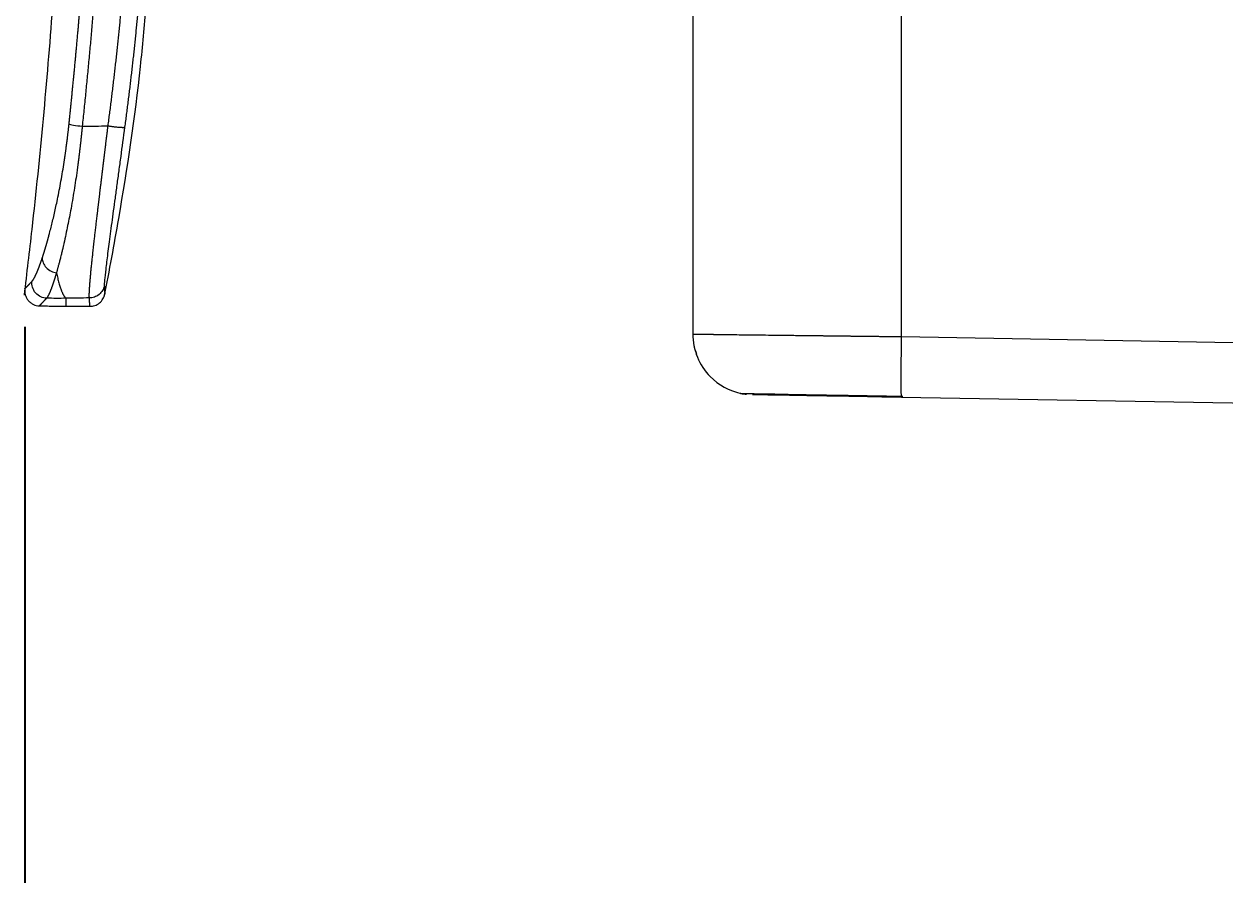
# Model space of a CAD drawing. Header units: millimetres. Extents: x 14183 to 14777, y -4239 to -3399.
# Drawn here: x 14635.08 to 14654.86, y -3946.28 to -3932.26 of the extents above; entities that cross this region are included whole.
import ezdxf

# ---------------------------------------------------------------- set-up
doc = ezdxf.new("R2010")
doc.units = ezdxf.units.MM
doc.header["$LTSCALE"] = 0.1
doc.layers.get('0').update_dxf_attribs({"lineweight": 15})
doc.layers.add('DIM', color=3, linetype='Continuous', lineweight=9)
doc.styles.add('ARIAL', font='arial.ttf')
doc.dimstyles.new('사본 ISO-25', dxfattribs={"dimtxt": 4, "dimasz": 3.5, "dimexe": 0.5, "dimexo": 0.625, "dimgap": 1.5, "dimtad": 1, "dimtih": 1, "dimtoh": 1, "dimdec": 1, "dimlfac": 4, "dimdsep": 46, "dimtxsty": 'ARIAL', "dimcen": 0, "dimclrd": 3, "dimclre": 3, "dimclrt": 3, "dimadec": 1, "dimazin": 0, "dimtfac": 1, "dimtdec": 1, "dimtmove": 0, "dimatfit": 3, "dimfxl": 1.25, "dimtfill": 1, "dimarcsym": 0})

# ---------------------------------------------------------------- blocks, each defined once
blk = doc.blocks.new('*D92')
at = {"layer": 'Defpoints', "color": 0, "transparency": 16777216}
for p in [(14635.096, -3936.625), (14681.716, -3968.04), (14681.716, -3979.662)]:
    blk.add_point(p, dxfattribs=at)
at = {"layer": 'DIM', "color": 3, "lineweight": -2, "transparency": 16777216}
for p, q in [((14635.096, -3937.25), (14635.096, -3980.162)), ((14681.716, -3968.665), (14681.716, -3980.162)), ((14638.596, -3979.662), (14650.33, -3979.662)), ((14678.216, -3979.662), (14666.482, -3979.662))]:
    blk.add_line(p, q, dxfattribs=at)
at = {"layer": 'DIM', "color": 3, "transparency": 16777216}
for points in [[(14638.596, -3979.079), (14638.596, -3980.246), (14635.096, -3979.662)], [(14678.216, -3979.079), (14678.216, -3980.246), (14681.716, -3979.662)]]:
    blk.add_solid(points, dxfattribs=at)
at = {"layer": 'DIM', "color": 3, "transparency": 16777216, "insert": (14658.406, -3979.662), "char_height": 4, "attachment_point": 5, "style": 'ARIAL', "bg_fill": 3, "box_fill_scale": 1.1, "bg_fill_color": 256, "bg_fill_true_color": 13158600, "bg_fill_transparency": 0}
blk.add_mtext('186.5', dxfattribs=at)

msp = doc.modelspace()

# ---------------------------------------------------------------- linework, layer by layer
at = {"linetype": 'Continuous', "lineweight": 18, "extrusion": (-1, -2.22045e-16, 0)}
for p, q in [((14646.094, -3911.734), (14646.094, -3937.369)), ((14646.094, -3911.734), (14646.094, -3937.369)), ((14635.773, -3936.913), (14636.168, -3936.913)), ((14681.716, -3938.973), (14649.533, -3938.412)), ((14681.716, -3938.973), (14649.533, -3938.412))]:
    msp.add_line(p, q, dxfattribs=at)
at = {"linetype": 'Continuous', "lineweight": 13, "extrusion": (-1, -2.22045e-16, 0)}
for p, q in [((14649.533, -3937.412), (14649.533, -3912.778)), ((14649.533, -3937.412), (14649.533, -3912.778)), ((14635.773, -3936.781), (14635.773, -3936.913)), ((14649.533, -3937.412), (14681.716, -3937.974)), ((14649.533, -3937.412), (14681.716, -3937.974))]:
    msp.add_line(p, q, dxfattribs=at)
at = {"linetype": 'Continuous', "lineweight": 18}
for points, knots in [([(14635.663, -3919.326), (14635.695, -3919.889), (14635.779, -3921.672), (14635.839, -3924.678), (14635.775, -3928.342), (14635.572, -3932), (14635.313, -3934.794), (14635.127, -3936.367), (14635.083, -3936.727)], [0, 0, 0, 0, 0.09703, 0.307158, 0.517296, 0.727433, 0.937571, 1, 1, 1, 1]), ([(14636.404, -3936.752), (14636.49, -3936.324), (14636.721, -3935.067), (14636.962, -3933.47), (14637.066, -3932.297), (14637.09, -3931.964)], [0, 0, 0, 0, 0.270129, 0.79263, 1, 1, 1, 1]), ([(14636.74, -3933.963), (14636.718, -3934.128), (14636.685, -3934.369), (14636.643, -3934.682), (14636.611, -3934.911), (14636.581, -3935.132), (14636.553, -3935.34), (14636.526, -3935.537), (14636.493, -3935.785), (14636.465, -3936.001), (14636.442, -3936.183), (14636.423, -3936.343), (14636.407, -3936.492), (14636.404, -3936.557), (14636.405, -3936.575)], [0, 0, 0, 0, 0.125, 0.1875, 0.25, 0.3125, 0.375, 0.4375, 0.5, 0.625, 0.6875, 0.75, 0.875, 1, 1, 1, 1]), ([(14635.096, -3936.625), (14635.092, -3936.659), (14635.096, -3936.709), (14635.122, -3936.773), (14635.152, -3936.819), (14635.192, -3936.856), (14635.251, -3936.892), (14635.3, -3936.903), (14635.334, -3936.905)], [0, 0, 0, 0, 0.238277, 0.3677, 0.499991, 0.632284, 0.76171, 1, 1, 1, 1]), ([(14636.167, -3936.913), (14636.196, -3936.913), (14636.252, -3936.904), (14636.329, -3936.861), (14636.386, -3936.793), (14636.406, -3936.74), (14636.412, -3936.712)], [0, 0, 0, 0, 0.242479, 0.500003, 0.757526, 1, 1, 1, 1]), ([(14646.094, -3937.369), (14646.094, -3937.628), (14646.279, -3938.08), (14646.696, -3938.305), (14646.886, -3938.347)], [0, 0, 0, 0, 0.570373, 1, 1, 1, 1]), ([(14647.268, -3938.354), (14647.374, -3938.355), (14647.69, -3938.361), (14648.519, -3938.376), (14649.188, -3938.387), (14649.555, -3938.393)], [0, 0, 0, 0, 0.256724, 0.628354, 1, 1, 1, 1]), ([(14647.268, -3938.354), (14647.374, -3938.355), (14647.69, -3938.361), (14648.519, -3938.376), (14649.188, -3938.387), (14649.555, -3938.393)], [0, 0, 0, 0, 0.256724, 0.628354, 1, 1, 1, 1])]:
    msp.add_open_spline(points, degree=3, knots=knots, dxfattribs=at)
at = {"linetype": 'Continuous', "lineweight": 13}
for points, knots in [([(14635.824, -3933.911), (14635.827, -3933.888), (14635.832, -3933.84), (14635.839, -3933.769), (14635.846, -3933.697), (14635.854, -3933.626), (14635.861, -3933.555), (14635.868, -3933.483), (14635.875, -3933.412), (14635.882, -3933.34), (14635.889, -3933.269), (14635.896, -3933.197), (14635.903, -3933.126), (14635.91, -3933.054), (14635.917, -3932.983), (14635.924, -3932.911), (14635.93, -3932.84), (14635.937, -3932.768), (14635.944, -3932.697), (14635.95, -3932.625), (14635.956, -3932.554), (14635.963, -3932.482), (14635.969, -3932.41), (14635.976, -3932.339), (14635.982, -3932.267), (14635.988, -3932.195), (14635.994, -3932.124), (14636, -3932.052), (14636.006, -3931.98), (14636.012, -3931.909), (14636.018, -3931.837), (14636.024, -3931.765), (14636.03, -3931.693), (14636.035, -3931.622), (14636.041, -3931.55), (14636.047, -3931.478), (14636.052, -3931.406), (14636.058, -3931.334), (14636.063, -3931.263), (14636.069, -3931.191), (14636.074, -3931.119), (14636.079, -3931.047), (14636.084, -3930.975), (14636.09, -3930.903), (14636.095, -3930.831), (14636.1, -3930.759), (14636.105, -3930.688), (14636.11, -3930.616), (14636.115, -3930.544), (14636.12, -3930.472), (14636.124, -3930.4), (14636.129, -3930.328), (14636.134, -3930.256), (14636.138, -3930.184), (14636.143, -3930.112), (14636.147, -3930.04), (14636.152, -3929.967), (14636.156, -3929.895), (14636.16, -3929.823), (14636.165, -3929.751), (14636.169, -3929.679), (14636.173, -3929.607), (14636.177, -3929.535), (14636.181, -3929.463), (14636.185, -3929.391), (14636.189, -3929.318), (14636.193, -3929.246), (14636.197, -3929.174), (14636.201, -3929.102), (14636.204, -3929.03), (14636.208, -3928.957), (14636.212, -3928.885), (14636.215, -3928.813), (14636.219, -3928.741), (14636.222, -3928.668), (14636.225, -3928.596), (14636.229, -3928.524), (14636.232, -3928.452), (14636.235, -3928.379), (14636.238, -3928.307), (14636.241, -3928.235), (14636.244, -3928.162), (14636.247, -3928.09), (14636.25, -3928.018), (14636.253, -3927.945), (14636.256, -3927.873), (14636.259, -3927.78), (14636.263, -3927.667), (14636.268, -3927.534), (14636.273, -3927.4), (14636.277, -3927.267), (14636.281, -3927.134), (14636.285, -3927), (14636.289, -3926.867), (14636.292, -3926.733), (14636.295, -3926.6), (14636.298, -3926.467), (14636.301, -3926.333), (14636.304, -3926.2), (14636.307, -3926.067), (14636.309, -3925.933), (14636.311, -3925.8), (14636.313, -3925.666), (14636.315, -3925.533), (14636.316, -3925.4), (14636.318, -3925.266), (14636.319, -3925.133), (14636.32, -3925), (14636.32, -3924.866), (14636.321, -3924.733), (14636.321, -3924.6), (14636.321, -3924.466), (14636.321, -3924.333), (14636.321, -3924.2), (14636.321, -3924.066), (14636.32, -3923.933), (14636.319, -3923.8), (14636.318, -3923.666), (14636.317, -3923.533), (14636.316, -3923.4), (14636.314, -3923.266), (14636.312, -3923.133), (14636.31, -3923), (14636.308, -3922.867), (14636.305, -3922.733), (14636.303, -3922.6), (14636.3, -3922.467), (14636.297, -3922.334), (14636.294, -3922.201), (14636.291, -3922.067), (14636.287, -3921.934), (14636.283, -3921.801), (14636.28, -3921.712), (14636.279, -3921.668)], [0, 0, 0, 0, 0.005857, 0.011715, 0.017574, 0.023433, 0.029293, 0.035153, 0.041014, 0.046875, 0.052737, 0.0586, 0.064463, 0.070327, 0.076191, 0.082056, 0.087922, 0.093788, 0.099655, 0.105522, 0.11139, 0.117259, 0.123128, 0.128997, 0.134868, 0.140739, 0.14661, 0.152482, 0.158355, 0.164228, 0.170102, 0.175976, 0.181851, 0.187727, 0.193603, 0.19948, 0.205358, 0.211236, 0.217114, 0.222994, 0.228873, 0.234754, 0.240635, 0.246517, 0.252399, 0.258282, 0.264165, 0.270049, 0.275934, 0.281819, 0.287705, 0.293591, 0.299479, 0.305366, 0.311255, 0.317143, 0.323033, 0.328923, 0.334814, 0.340705, 0.346597, 0.35249, 0.358383, 0.364277, 0.370171, 0.376066, 0.381962, 0.387858, 0.393755, 0.399652, 0.40555, 0.411449, 0.417349, 0.423248, 0.429149, 0.43505, 0.440952, 0.446854, 0.452757, 0.458661, 0.464565, 0.47047, 0.476376, 0.482282, 0.488189, 0.494096, 0.500004, 0.510886, 0.521768, 0.532649, 0.54353, 0.55441, 0.565289, 0.576168, 0.587046, 0.597923, 0.6088, 0.619677, 0.630553, 0.641428, 0.652302, 0.663176, 0.67405, 0.684923, 0.695795, 0.706667, 0.717538, 0.728409, 0.739279, 0.750148, 0.761017, 0.771886, 0.782754, 0.793621, 0.804488, 0.815354, 0.82622, 0.837085, 0.847949, 0.858814, 0.869677, 0.88054, 0.891403, 0.902265, 0.913126, 0.923987, 0.934848, 0.945708, 0.956567, 0.967426, 0.978285, 0.989143, 1, 1, 1, 1]), ([(14636.499, -3921.662), (14636.5, -3921.686), (14636.501, -3921.735), (14636.503, -3921.807), (14636.505, -3921.88), (14636.507, -3921.952), (14636.509, -3922.024), (14636.511, -3922.097), (14636.513, -3922.169), (14636.515, -3922.242), (14636.517, -3922.314), (14636.518, -3922.386), (14636.52, -3922.459), (14636.521, -3922.531), (14636.523, -3922.604), (14636.524, -3922.676), (14636.526, -3922.748), (14636.527, -3922.821), (14636.528, -3922.893), (14636.529, -3922.966), (14636.531, -3923.038), (14636.532, -3923.11), (14636.533, -3923.183), (14636.534, -3923.255), (14636.535, -3923.328), (14636.536, -3923.4), (14636.536, -3923.472), (14636.537, -3923.545), (14636.538, -3923.617), (14636.538, -3923.69), (14636.539, -3923.762), (14636.539, -3923.834), (14636.54, -3923.907), (14636.54, -3923.979), (14636.541, -3924.052), (14636.541, -3924.124), (14636.541, -3924.196), (14636.541, -3924.269), (14636.541, -3924.341), (14636.541, -3924.414), (14636.541, -3924.486), (14636.541, -3924.558), (14636.541, -3924.631), (14636.541, -3924.703), (14636.541, -3924.776), (14636.541, -3924.848), (14636.54, -3924.92), (14636.54, -3924.993), (14636.539, -3925.065), (14636.539, -3925.138), (14636.538, -3925.21), (14636.538, -3925.282), (14636.537, -3925.355), (14636.536, -3925.427), (14636.535, -3925.5), (14636.534, -3925.572), (14636.533, -3925.644), (14636.532, -3925.717), (14636.531, -3925.789), (14636.53, -3925.861), (14636.529, -3925.934), (14636.528, -3926.006), (14636.527, -3926.079), (14636.525, -3926.151), (14636.524, -3926.223), (14636.522, -3926.296), (14636.521, -3926.368), (14636.519, -3926.441), (14636.518, -3926.513), (14636.516, -3926.585), (14636.514, -3926.658), (14636.512, -3926.73), (14636.511, -3926.802), (14636.509, -3926.875), (14636.507, -3926.947), (14636.505, -3927.02), (14636.502, -3927.092), (14636.5, -3927.164), (14636.498, -3927.237), (14636.496, -3927.309), (14636.494, -3927.381), (14636.491, -3927.454), (14636.489, -3927.526), (14636.486, -3927.599), (14636.484, -3927.671), (14636.481, -3927.743), (14636.478, -3927.836), (14636.473, -3927.949), (14636.468, -3928.083), (14636.463, -3928.217), (14636.457, -3928.351), (14636.451, -3928.484), (14636.445, -3928.618), (14636.439, -3928.752), (14636.432, -3928.885), (14636.425, -3929.019), (14636.419, -3929.153), (14636.412, -3929.286), (14636.404, -3929.42), (14636.397, -3929.553), (14636.389, -3929.687), (14636.381, -3929.82), (14636.373, -3929.954), (14636.365, -3930.087), (14636.357, -3930.221), (14636.348, -3930.354), (14636.339, -3930.488), (14636.33, -3930.621), (14636.321, -3930.754), (14636.312, -3930.888), (14636.302, -3931.021), (14636.292, -3931.154), (14636.282, -3931.287), (14636.272, -3931.421), (14636.262, -3931.554), (14636.251, -3931.687), (14636.24, -3931.82), (14636.229, -3931.953), (14636.218, -3932.086), (14636.207, -3932.219), (14636.195, -3932.352), (14636.184, -3932.486), (14636.172, -3932.619), (14636.16, -3932.752), (14636.147, -3932.885), (14636.135, -3933.017), (14636.122, -3933.15), (14636.109, -3933.283), (14636.096, -3933.416), (14636.083, -3933.549), (14636.069, -3933.682), (14636.056, -3933.815), (14636.046, -3933.903), (14636.042, -3933.947)], [0, 0, 0, 0, 0.005884, 0.011767, 0.017651, 0.023534, 0.029418, 0.035301, 0.041184, 0.047067, 0.052949, 0.058832, 0.064715, 0.070597, 0.076479, 0.082362, 0.088244, 0.094126, 0.100008, 0.105889, 0.111771, 0.117653, 0.123535, 0.129416, 0.135298, 0.141179, 0.14706, 0.152942, 0.158823, 0.164704, 0.170585, 0.176467, 0.182348, 0.188229, 0.19411, 0.199991, 0.205872, 0.211753, 0.217634, 0.223515, 0.229396, 0.235277, 0.241158, 0.247039, 0.252921, 0.258802, 0.264683, 0.270564, 0.276445, 0.282326, 0.288208, 0.294089, 0.29997, 0.305852, 0.311733, 0.317615, 0.323497, 0.329378, 0.33526, 0.341142, 0.347024, 0.352906, 0.358788, 0.36467, 0.370552, 0.376435, 0.382317, 0.3882, 0.394083, 0.399966, 0.405849, 0.411732, 0.417615, 0.423498, 0.429382, 0.435265, 0.441149, 0.447033, 0.452917, 0.458802, 0.464686, 0.470571, 0.476455, 0.48234, 0.488226, 0.494111, 0.499996, 0.510879, 0.52176, 0.532641, 0.543521, 0.5544, 0.565278, 0.576155, 0.587031, 0.597907, 0.608782, 0.619656, 0.630529, 0.641402, 0.652275, 0.663146, 0.674017, 0.684888, 0.695758, 0.706627, 0.717496, 0.728364, 0.739232, 0.7501, 0.760967, 0.771834, 0.782701, 0.793567, 0.804433, 0.815299, 0.826164, 0.837029, 0.847894, 0.858759, 0.869624, 0.880489, 0.891353, 0.902218, 0.913082, 0.923947, 0.934811, 0.945676, 0.95654, 0.967405, 0.97827, 0.989135, 1, 1, 1, 1]), ([(14636.467, -3933.942), (14636.469, -3933.925), (14636.474, -3933.89), (14636.48, -3933.838), (14636.487, -3933.786), (14636.494, -3933.734), (14636.501, -3933.682), (14636.508, -3933.63), (14636.514, -3933.578), (14636.521, -3933.525), (14636.527, -3933.473), (14636.534, -3933.421), (14636.54, -3933.369), (14636.547, -3933.317), (14636.553, -3933.264), (14636.559, -3933.212), (14636.565, -3933.16), (14636.571, -3933.108), (14636.577, -3933.055), (14636.583, -3933.003), (14636.589, -3932.951), (14636.595, -3932.899), (14636.601, -3932.846), (14636.607, -3932.794), (14636.612, -3932.742), (14636.618, -3932.689), (14636.624, -3932.637), (14636.629, -3932.585), (14636.635, -3932.532), (14636.64, -3932.48), (14636.645, -3932.428), (14636.651, -3932.375), (14636.656, -3932.323), (14636.661, -3932.271), (14636.666, -3932.218), (14636.671, -3932.166), (14636.676, -3932.114), (14636.681, -3932.061), (14636.686, -3932.009), (14636.691, -3931.956), (14636.696, -3931.904), (14636.7, -3931.851), (14636.705, -3931.799), (14636.71, -3931.746), (14636.714, -3931.694), (14636.719, -3931.642), (14636.723, -3931.589), (14636.727, -3931.537), (14636.732, -3931.484), (14636.736, -3931.432), (14636.74, -3931.379), (14636.744, -3931.327), (14636.748, -3931.274), (14636.752, -3931.221), (14636.756, -3931.169), (14636.76, -3931.116), (14636.764, -3931.064), (14636.768, -3931.011), (14636.771, -3930.959), (14636.775, -3930.906), (14636.778, -3930.853), (14636.782, -3930.801), (14636.785, -3930.748), (14636.789, -3930.696), (14636.792, -3930.643), (14636.795, -3930.59), (14636.799, -3930.538), (14636.802, -3930.485), (14636.805, -3930.432), (14636.808, -3930.38), (14636.811, -3930.327), (14636.814, -3930.274), (14636.817, -3930.221), (14636.819, -3930.169), (14636.822, -3930.116), (14636.825, -3930.063), (14636.827, -3930.028), (14636.828, -3930.011)], [0, 0, 0, 0, 0.013321, 0.026641, 0.039961, 0.053282, 0.066602, 0.079922, 0.093243, 0.106563, 0.119883, 0.133204, 0.146524, 0.159845, 0.173165, 0.186486, 0.199807, 0.213128, 0.22645, 0.239771, 0.253093, 0.266415, 0.279737, 0.29306, 0.306382, 0.319705, 0.333029, 0.346353, 0.359677, 0.373001, 0.386326, 0.399651, 0.412977, 0.426303, 0.43963, 0.452957, 0.466284, 0.479613, 0.492941, 0.50627, 0.5196, 0.53293, 0.546261, 0.559593, 0.572925, 0.586258, 0.599592, 0.612926, 0.626261, 0.639597, 0.652933, 0.66627, 0.679608, 0.692947, 0.706286, 0.719627, 0.732968, 0.74631, 0.759653, 0.772997, 0.786342, 0.799688, 0.813035, 0.826382, 0.839731, 0.853081, 0.866432, 0.879784, 0.893136, 0.90649, 0.919845, 0.933202, 0.946559, 0.959917, 0.973277, 0.986638, 1, 1, 1, 1]), ([(14637.101, -3930.014), (14637.1, -3930.031), (14637.099, -3930.067), (14637.096, -3930.12), (14637.093, -3930.173), (14637.09, -3930.226), (14637.088, -3930.279), (14637.085, -3930.333), (14637.082, -3930.386), (14637.079, -3930.439), (14637.075, -3930.492), (14637.072, -3930.545), (14637.069, -3930.598), (14637.066, -3930.651), (14637.062, -3930.704), (14637.059, -3930.757), (14637.055, -3930.81), (14637.052, -3930.863), (14637.048, -3930.916), (14637.045, -3930.969), (14637.041, -3931.022), (14637.037, -3931.075), (14637.033, -3931.128), (14637.03, -3931.181), (14637.026, -3931.233), (14637.022, -3931.286), (14637.018, -3931.339), (14637.013, -3931.392), (14637.009, -3931.445), (14637.005, -3931.498), (14637.001, -3931.551), (14636.996, -3931.603), (14636.992, -3931.656), (14636.987, -3931.709), (14636.983, -3931.762), (14636.978, -3931.814), (14636.974, -3931.867), (14636.969, -3931.92), (14636.964, -3931.972), (14636.959, -3932.025), (14636.954, -3932.078), (14636.949, -3932.13), (14636.944, -3932.183), (14636.939, -3932.236), (14636.934, -3932.288), (14636.929, -3932.341), (14636.924, -3932.393), (14636.919, -3932.446), (14636.913, -3932.499), (14636.908, -3932.551), (14636.902, -3932.604), (14636.897, -3932.656), (14636.891, -3932.709), (14636.886, -3932.761), (14636.88, -3932.814), (14636.874, -3932.866), (14636.868, -3932.918), (14636.862, -3932.971), (14636.856, -3933.023), (14636.851, -3933.076), (14636.844, -3933.128), (14636.838, -3933.18), (14636.832, -3933.233), (14636.826, -3933.285), (14636.82, -3933.337), (14636.813, -3933.389), (14636.807, -3933.442), (14636.8, -3933.494), (14636.794, -3933.546), (14636.787, -3933.598), (14636.781, -3933.651), (14636.774, -3933.703), (14636.767, -3933.755), (14636.761, -3933.807), (14636.754, -3933.859), (14636.747, -3933.911), (14636.742, -3933.946), (14636.74, -3933.963)], [0, 0, 0, 0, 0.01341, 0.026819, 0.040225, 0.053629, 0.067031, 0.080431, 0.093829, 0.107225, 0.120618, 0.13401, 0.147399, 0.160786, 0.174171, 0.187554, 0.200935, 0.214314, 0.227691, 0.241066, 0.254438, 0.267809, 0.281177, 0.294543, 0.307907, 0.321269, 0.334629, 0.347987, 0.361343, 0.374697, 0.388049, 0.401398, 0.414746, 0.428091, 0.441435, 0.454776, 0.468115, 0.481452, 0.494787, 0.50812, 0.521451, 0.53478, 0.548107, 0.561432, 0.574754, 0.588075, 0.601394, 0.61471, 0.628025, 0.641337, 0.654647, 0.667956, 0.681262, 0.694566, 0.707868, 0.721168, 0.734466, 0.747762, 0.761056, 0.774348, 0.787638, 0.800926, 0.814212, 0.827496, 0.840777, 0.854057, 0.867335, 0.88061, 0.893884, 0.907156, 0.920425, 0.933693, 0.946958, 0.960222, 0.973483, 0.986743, 1, 1, 1, 1]), ([(14635.384, -3936.117), (14635.385, -3936.115), (14635.386, -3936.111), (14635.388, -3936.104), (14635.39, -3936.098), (14635.393, -3936.091), (14635.395, -3936.084), (14635.397, -3936.077), (14635.399, -3936.07), (14635.401, -3936.064), (14635.404, -3936.057), (14635.406, -3936.05), (14635.408, -3936.043), (14635.41, -3936.036), (14635.412, -3936.028), (14635.415, -3936.021), (14635.417, -3936.014), (14635.419, -3936.007), (14635.421, -3936), (14635.424, -3935.992), (14635.426, -3935.985), (14635.428, -3935.977), (14635.43, -3935.97), (14635.433, -3935.963), (14635.435, -3935.955), (14635.437, -3935.947), (14635.439, -3935.94), (14635.442, -3935.932), (14635.444, -3935.924), (14635.446, -3935.917), (14635.448, -3935.909), (14635.451, -3935.901), (14635.453, -3935.893), (14635.455, -3935.885), (14635.458, -3935.877), (14635.46, -3935.869), (14635.462, -3935.861), (14635.464, -3935.853), (14635.467, -3935.845), (14635.469, -3935.837), (14635.471, -3935.828), (14635.474, -3935.82), (14635.476, -3935.812), (14635.478, -3935.803), (14635.481, -3935.795), (14635.483, -3935.787), (14635.485, -3935.778), (14635.488, -3935.77), (14635.49, -3935.761), (14635.492, -3935.752), (14635.494, -3935.744), (14635.497, -3935.735), (14635.499, -3935.726), (14635.501, -3935.717), (14635.511, -3935.68), (14635.529, -3935.612), (14635.554, -3935.512), (14635.578, -3935.407), (14635.603, -3935.299), (14635.629, -3935.177), (14635.656, -3935.041), (14635.685, -3934.89), (14635.712, -3934.735), (14635.731, -3934.621), (14635.742, -3934.55), (14635.745, -3934.525), (14635.749, -3934.5), (14635.753, -3934.475), (14635.757, -3934.45), (14635.76, -3934.425), (14635.764, -3934.4), (14635.768, -3934.374), (14635.771, -3934.349), (14635.775, -3934.324), (14635.778, -3934.298), (14635.781, -3934.273), (14635.785, -3934.247), (14635.788, -3934.222), (14635.791, -3934.196), (14635.795, -3934.17), (14635.798, -3934.145), (14635.801, -3934.119), (14635.804, -3934.093), (14635.807, -3934.067), (14635.81, -3934.042), (14635.813, -3934.016), (14635.816, -3933.99), (14635.819, -3933.964), (14635.822, -3933.938), (14635.823, -3933.92), (14635.824, -3933.911)], [0, 0, 0, 0, 0.004777, 0.00955, 0.014321, 0.019088, 0.023852, 0.028614, 0.033373, 0.03813, 0.042884, 0.047635, 0.052384, 0.057131, 0.061875, 0.066618, 0.071358, 0.076097, 0.080834, 0.085569, 0.090302, 0.095034, 0.099765, 0.104494, 0.109221, 0.113948, 0.118673, 0.123398, 0.128121, 0.132844, 0.137566, 0.142287, 0.147008, 0.151728, 0.156448, 0.161167, 0.165887, 0.170606, 0.175325, 0.180045, 0.184764, 0.189484, 0.194204, 0.198925, 0.203646, 0.208367, 0.21309, 0.217813, 0.222537, 0.227262, 0.231988, 0.236715, 0.241444, 0.246174, 0.250905, 0.301454, 0.351662, 0.401639, 0.451496, 0.501343, 0.564181, 0.626617, 0.688884, 0.751214, 0.760863, 0.770498, 0.780121, 0.789731, 0.799331, 0.80892, 0.8185, 0.828072, 0.837637, 0.847195, 0.856748, 0.866296, 0.87584, 0.885381, 0.894921, 0.90446, 0.913999, 0.923538, 0.93308, 0.942624, 0.952172, 0.961725, 0.971283, 0.980848, 0.99042, 1, 1, 1, 1]), ([(14636.042, -3933.947), (14636.041, -3933.952), (14636.041, -3933.961), (14636.039, -3933.975), (14636.038, -3933.989), (14636.036, -3934.003), (14636.035, -3934.017), (14636.034, -3934.031), (14636.032, -3934.045), (14636.031, -3934.06), (14636.029, -3934.074), (14636.028, -3934.088), (14636.026, -3934.102), (14636.025, -3934.116), (14636.023, -3934.13), (14636.022, -3934.144), (14636.02, -3934.158), (14636.019, -3934.173), (14636.017, -3934.187), (14636.016, -3934.201), (14636.014, -3934.215), (14636.013, -3934.229), (14636.011, -3934.244), (14636.009, -3934.258), (14636.008, -3934.272), (14636.006, -3934.287), (14636.004, -3934.301), (14636.003, -3934.315), (14636.001, -3934.329), (14635.999, -3934.344), (14635.998, -3934.358), (14635.996, -3934.372), (14635.994, -3934.387), (14635.992, -3934.401), (14635.991, -3934.415), (14635.989, -3934.43), (14635.987, -3934.444), (14635.985, -3934.458), (14635.984, -3934.473), (14635.982, -3934.487), (14635.98, -3934.501), (14635.978, -3934.516), (14635.976, -3934.53), (14635.974, -3934.544), (14635.972, -3934.559), (14635.97, -3934.573), (14635.969, -3934.587), (14635.967, -3934.602), (14635.965, -3934.616), (14635.963, -3934.63), (14635.961, -3934.645), (14635.959, -3934.659), (14635.95, -3934.724), (14635.933, -3934.841), (14635.907, -3935.008), (14635.879, -3935.176), (14635.851, -3935.333), (14635.822, -3935.481), (14635.794, -3935.623), (14635.763, -3935.769), (14635.738, -3935.882), (14635.719, -3935.966), (14635.705, -3936.023), (14635.689, -3936.087), (14635.676, -3936.141), (14635.665, -3936.183), (14635.658, -3936.211), (14635.651, -3936.236), (14635.645, -3936.26), (14635.639, -3936.281), (14635.634, -3936.301), (14635.629, -3936.318), (14635.625, -3936.333), (14635.621, -3936.347), (14635.618, -3936.356), (14635.617, -3936.36)], [0, 0, 0, 0, 0.004708, 0.009425, 0.01415, 0.018883, 0.023624, 0.028374, 0.033131, 0.037897, 0.042671, 0.047453, 0.052243, 0.057041, 0.061847, 0.066661, 0.071483, 0.076313, 0.081151, 0.085997, 0.09085, 0.095712, 0.100581, 0.105458, 0.110342, 0.115234, 0.120134, 0.125042, 0.129957, 0.134879, 0.139809, 0.144747, 0.149692, 0.154644, 0.159604, 0.164571, 0.169545, 0.174527, 0.179516, 0.184512, 0.189515, 0.194525, 0.199542, 0.204567, 0.209598, 0.214636, 0.219681, 0.224733, 0.229792, 0.234858, 0.23993, 0.245009, 0.250094, 0.309237, 0.370703, 0.434456, 0.500442, 0.555525, 0.615577, 0.680559, 0.750387, 0.775144, 0.804183, 0.837484, 0.875017, 0.89218, 0.9083, 0.92338, 0.93742, 0.950425, 0.962396, 0.973336, 0.983248, 0.992135, 1, 1, 1, 1]), ([(14635.824, -3933.911), (14635.833, -3933.915), (14635.885, -3933.928), (14635.992, -3933.942), (14636.042, -3933.947)], [0, 0, 0, 0, 0.499952, 1, 1, 1, 1]), ([(14636.16, -3936.775), (14636.16, -3936.775), (14636.16, -3936.774), (14636.16, -3936.773), (14636.159, -3936.771), (14636.159, -3936.769), (14636.159, -3936.768), (14636.159, -3936.766), (14636.159, -3936.764), (14636.159, -3936.762), (14636.159, -3936.76), (14636.159, -3936.758), (14636.158, -3936.756), (14636.158, -3936.754), (14636.158, -3936.752), (14636.158, -3936.75), (14636.158, -3936.748), (14636.158, -3936.745), (14636.158, -3936.743), (14636.158, -3936.74), (14636.158, -3936.738), (14636.158, -3936.735), (14636.158, -3936.732), (14636.158, -3936.73), (14636.158, -3936.727), (14636.158, -3936.724), (14636.158, -3936.721), (14636.158, -3936.718), (14636.158, -3936.715), (14636.158, -3936.712), (14636.158, -3936.708), (14636.158, -3936.705), (14636.158, -3936.702), (14636.158, -3936.698), (14636.159, -3936.695), (14636.159, -3936.691), (14636.159, -3936.687), (14636.159, -3936.684), (14636.159, -3936.68), (14636.159, -3936.676), (14636.159, -3936.672), (14636.16, -3936.668), (14636.16, -3936.664), (14636.16, -3936.66), (14636.16, -3936.655), (14636.16, -3936.651), (14636.161, -3936.647), (14636.161, -3936.642), (14636.161, -3936.637), (14636.161, -3936.633), (14636.162, -3936.628), (14636.162, -3936.623), (14636.162, -3936.618), (14636.163, -3936.613), (14636.163, -3936.608), (14636.163, -3936.603), (14636.164, -3936.598), (14636.164, -3936.593), (14636.164, -3936.587), (14636.165, -3936.582), (14636.165, -3936.576), (14636.165, -3936.571), (14636.166, -3936.565), (14636.166, -3936.559), (14636.167, -3936.553), (14636.167, -3936.548), (14636.168, -3936.541), (14636.168, -3936.535), (14636.169, -3936.529), (14636.169, -3936.523), (14636.17, -3936.517), (14636.17, -3936.51), (14636.171, -3936.504), (14636.171, -3936.497), (14636.172, -3936.49), (14636.172, -3936.484), (14636.174, -3936.461), (14636.178, -3936.419), (14636.184, -3936.353), (14636.191, -3936.28), (14636.199, -3936.205), (14636.207, -3936.127), (14636.216, -3936.046), (14636.226, -3935.953), (14636.237, -3935.86), (14636.247, -3935.77), (14636.256, -3935.69), (14636.266, -3935.606), (14636.276, -3935.521), (14636.285, -3935.445), (14636.293, -3935.378), (14636.299, -3935.322), (14636.306, -3935.265), (14636.313, -3935.208), (14636.32, -3935.149), (14636.327, -3935.09), (14636.334, -3935.03), (14636.34, -3934.979), (14636.345, -3934.938), (14636.349, -3934.907), (14636.353, -3934.875), (14636.357, -3934.844), (14636.36, -3934.813), (14636.364, -3934.782), (14636.368, -3934.751), (14636.372, -3934.721), (14636.375, -3934.69), (14636.379, -3934.659), (14636.383, -3934.629), (14636.386, -3934.599), (14636.39, -3934.568), (14636.394, -3934.538), (14636.397, -3934.508), (14636.401, -3934.478), (14636.405, -3934.449), (14636.408, -3934.419), (14636.412, -3934.39), (14636.415, -3934.36), (14636.419, -3934.331), (14636.422, -3934.302), (14636.426, -3934.274), (14636.429, -3934.245), (14636.433, -3934.217), (14636.436, -3934.188), (14636.44, -3934.16), (14636.443, -3934.132), (14636.447, -3934.105), (14636.45, -3934.077), (14636.453, -3934.05), (14636.457, -3934.023), (14636.46, -3933.996), (14636.463, -3933.969), (14636.465, -3933.951), (14636.467, -3933.942)], [0, 0, 0, 0, 0.003023, 0.006055, 0.009095, 0.012144, 0.015202, 0.018268, 0.021343, 0.024426, 0.027518, 0.030619, 0.033728, 0.036846, 0.039972, 0.043107, 0.04625, 0.049402, 0.052563, 0.055732, 0.05891, 0.062096, 0.065291, 0.068494, 0.071706, 0.074927, 0.078156, 0.081393, 0.084639, 0.087894, 0.091157, 0.094428, 0.097708, 0.100997, 0.104294, 0.107599, 0.110913, 0.114235, 0.117566, 0.120905, 0.124252, 0.127608, 0.130972, 0.134345, 0.137725, 0.141114, 0.144512, 0.147918, 0.151332, 0.154754, 0.158184, 0.161623, 0.16507, 0.168524, 0.171988, 0.175459, 0.178938, 0.182426, 0.185921, 0.189425, 0.192936, 0.196456, 0.199984, 0.203519, 0.207062, 0.210614, 0.214173, 0.21774, 0.221315, 0.224898, 0.228488, 0.232086, 0.235692, 0.239306, 0.242927, 0.246556, 0.250193, 0.2795, 0.31014, 0.342107, 0.375388, 0.402372, 0.432157, 0.464737, 0.500089, 0.525189, 0.550263, 0.575297, 0.600275, 0.625183, 0.640706, 0.656259, 0.671838, 0.68744, 0.703061, 0.718696, 0.734342, 0.749994, 0.758016, 0.765987, 0.773908, 0.781778, 0.789597, 0.797365, 0.805081, 0.812745, 0.820358, 0.827919, 0.835428, 0.842885, 0.85029, 0.857643, 0.864943, 0.872192, 0.879388, 0.886531, 0.893622, 0.900661, 0.907648, 0.914582, 0.921464, 0.928294, 0.935072, 0.941797, 0.948471, 0.955093, 0.961662, 0.968181, 0.974647, 0.981062, 0.987426, 0.993739, 1, 1, 1, 1]), ([(14635.214, -3936.502), (14635.215, -3936.501), (14635.216, -3936.501), (14635.217, -3936.499), (14635.218, -3936.497), (14635.22, -3936.496), (14635.221, -3936.494), (14635.222, -3936.493), (14635.224, -3936.491), (14635.225, -3936.489), (14635.227, -3936.487), (14635.228, -3936.485), (14635.23, -3936.483), (14635.231, -3936.481), (14635.232, -3936.479), (14635.234, -3936.476), (14635.235, -3936.474), (14635.237, -3936.472), (14635.239, -3936.469), (14635.24, -3936.467), (14635.242, -3936.464), (14635.243, -3936.462), (14635.245, -3936.459), (14635.246, -3936.456), (14635.248, -3936.454), (14635.25, -3936.451), (14635.251, -3936.448), (14635.253, -3936.445), (14635.255, -3936.442), (14635.256, -3936.439), (14635.258, -3936.436), (14635.26, -3936.432), (14635.261, -3936.429), (14635.263, -3936.426), (14635.265, -3936.422), (14635.266, -3936.419), (14635.268, -3936.415), (14635.27, -3936.412), (14635.272, -3936.408), (14635.274, -3936.404), (14635.275, -3936.4), (14635.277, -3936.396), (14635.279, -3936.393), (14635.281, -3936.389), (14635.283, -3936.385), (14635.285, -3936.38), (14635.286, -3936.376), (14635.289, -3936.371), (14635.292, -3936.363), (14635.296, -3936.355), (14635.3, -3936.346), (14635.304, -3936.336), (14635.307, -3936.327), (14635.311, -3936.317), (14635.315, -3936.307), (14635.319, -3936.297), (14635.323, -3936.287), (14635.328, -3936.276), (14635.332, -3936.265), (14635.336, -3936.254), (14635.34, -3936.243), (14635.344, -3936.232), (14635.348, -3936.22), (14635.353, -3936.208), (14635.357, -3936.196), (14635.361, -3936.183), (14635.366, -3936.17), (14635.37, -3936.158), (14635.375, -3936.144), (14635.379, -3936.131), (14635.382, -3936.122), (14635.384, -3936.117)], [0, 0, 0, 0, 0.010905, 0.021806, 0.032704, 0.043599, 0.054492, 0.065382, 0.07627, 0.087156, 0.09804, 0.108923, 0.119805, 0.130686, 0.141566, 0.152446, 0.163326, 0.174206, 0.185086, 0.195966, 0.206847, 0.21773, 0.228613, 0.239499, 0.250386, 0.261275, 0.272166, 0.28306, 0.293956, 0.304856, 0.315758, 0.326664, 0.337574, 0.348488, 0.359407, 0.370329, 0.381256, 0.392189, 0.403126, 0.414069, 0.425018, 0.435972, 0.446933, 0.4579, 0.468874, 0.479854, 0.490842, 0.501837, 0.52349, 0.545131, 0.566761, 0.588383, 0.609997, 0.631606, 0.653212, 0.674817, 0.696422, 0.71803, 0.739642, 0.76126, 0.782886, 0.804522, 0.82617, 0.847832, 0.869509, 0.891203, 0.912916, 0.934651, 0.956409, 0.978191, 1, 1, 1, 1]), ([(14635.384, -3936.117), (14635.383, -3936.142), (14635.391, -3936.198), (14635.443, -3936.279), (14635.527, -3936.339), (14635.588, -3936.356), (14635.617, -3936.36)], [0, 0, 0, 0, 0.250002, 0.500005, 0.750007, 1, 1, 1, 1]), ([(14635.617, -3936.36), (14635.616, -3936.362), (14635.615, -3936.366), (14635.613, -3936.373), (14635.611, -3936.38), (14635.609, -3936.387), (14635.607, -3936.393), (14635.605, -3936.4), (14635.603, -3936.406), (14635.601, -3936.413), (14635.599, -3936.419), (14635.597, -3936.425), (14635.595, -3936.432), (14635.594, -3936.438), (14635.592, -3936.444), (14635.59, -3936.45), (14635.588, -3936.456), (14635.586, -3936.462), (14635.584, -3936.468), (14635.582, -3936.473), (14635.58, -3936.479), (14635.579, -3936.485), (14635.577, -3936.49), (14635.575, -3936.496), (14635.573, -3936.501), (14635.572, -3936.507), (14635.57, -3936.512), (14635.568, -3936.517), (14635.566, -3936.523), (14635.565, -3936.528), (14635.563, -3936.533), (14635.561, -3936.538), (14635.559, -3936.543), (14635.558, -3936.548), (14635.556, -3936.553), (14635.554, -3936.558), (14635.553, -3936.562), (14635.551, -3936.567), (14635.549, -3936.572), (14635.548, -3936.576), (14635.546, -3936.581), (14635.545, -3936.585), (14635.543, -3936.59), (14635.541, -3936.594), (14635.54, -3936.598), (14635.538, -3936.602), (14635.537, -3936.607), (14635.535, -3936.611), (14635.534, -3936.615), (14635.532, -3936.619), (14635.531, -3936.623), (14635.529, -3936.627), (14635.528, -3936.63), (14635.526, -3936.634), (14635.524, -3936.64), (14635.521, -3936.647), (14635.518, -3936.656), (14635.514, -3936.665), (14635.511, -3936.673), (14635.508, -3936.681), (14635.504, -3936.689), (14635.501, -3936.696), (14635.498, -3936.703), (14635.495, -3936.71), (14635.492, -3936.717), (14635.489, -3936.723), (14635.486, -3936.729), (14635.483, -3936.735), (14635.48, -3936.74), (14635.477, -3936.745), (14635.474, -3936.75), (14635.472, -3936.755), (14635.469, -3936.759), (14635.467, -3936.763), (14635.464, -3936.767), (14635.462, -3936.771), (14635.459, -3936.774), (14635.457, -3936.777), (14635.455, -3936.779), (14635.455, -3936.78)], [0, 0, 0, 0, 0.010056, 0.020088, 0.030095, 0.040078, 0.050036, 0.059969, 0.069878, 0.079762, 0.089621, 0.099455, 0.109265, 0.119049, 0.128809, 0.138543, 0.148252, 0.157937, 0.167596, 0.177229, 0.186838, 0.196421, 0.205979, 0.215512, 0.225019, 0.2345, 0.243957, 0.253387, 0.262792, 0.272172, 0.281526, 0.290854, 0.300157, 0.309434, 0.318686, 0.327911, 0.337111, 0.346285, 0.355434, 0.364556, 0.373653, 0.382724, 0.391769, 0.400788, 0.409782, 0.418749, 0.427691, 0.436606, 0.445496, 0.45436, 0.463197, 0.472009, 0.480795, 0.489555, 0.498289, 0.520124, 0.541882, 0.563563, 0.585165, 0.606689, 0.628133, 0.649497, 0.67078, 0.691983, 0.713104, 0.734143, 0.755099, 0.775973, 0.796763, 0.81747, 0.838092, 0.85863, 0.879083, 0.899451, 0.919733, 0.939929, 0.960039, 0.980063, 1, 1, 1, 1]), ([(14635.096, -3936.625), (14635.096, -3936.625), (14635.096, -3936.625), (14635.096, -3936.625), (14635.096, -3936.624), (14635.096, -3936.624), (14635.097, -3936.624), (14635.098, -3936.623), (14635.098, -3936.622), (14635.099, -3936.621), (14635.1, -3936.62), (14635.102, -3936.619), (14635.103, -3936.617), (14635.105, -3936.616), (14635.106, -3936.614), (14635.108, -3936.612), (14635.11, -3936.61), (14635.112, -3936.608), (14635.115, -3936.605), (14635.117, -3936.603), (14635.12, -3936.6), (14635.123, -3936.597), (14635.125, -3936.594), (14635.128, -3936.591), (14635.132, -3936.588), (14635.135, -3936.584), (14635.138, -3936.581), (14635.142, -3936.577), (14635.146, -3936.573), (14635.15, -3936.569), (14635.154, -3936.565), (14635.158, -3936.56), (14635.162, -3936.556), (14635.167, -3936.551), (14635.172, -3936.546), (14635.176, -3936.541), (14635.181, -3936.536), (14635.187, -3936.531), (14635.192, -3936.525), (14635.197, -3936.52), (14635.203, -3936.514), (14635.208, -3936.508), (14635.212, -3936.504), (14635.214, -3936.502)], [0, 0, 0, 0, 0.00014, 0.025176, 0.050208, 0.075235, 0.100258, 0.125277, 0.150293, 0.175305, 0.200314, 0.225319, 0.250322, 0.275322, 0.300319, 0.325314, 0.350307, 0.375298, 0.400287, 0.425274, 0.450261, 0.475245, 0.500229, 0.525213, 0.550195, 0.575177, 0.600159, 0.625141, 0.650123, 0.675105, 0.700088, 0.725072, 0.750057, 0.775043, 0.80003, 0.825019, 0.850009, 0.875002, 0.899996, 0.924993, 0.949993, 0.974995, 1, 1, 1, 1]), ([(14635.455, -3936.78), (14635.424, -3936.779), (14635.358, -3936.765), (14635.268, -3936.699), (14635.215, -3936.6), (14635.211, -3936.532), (14635.214, -3936.502)], [0, 0, 0, 0, 0.250008, 0.50005, 0.750091, 1, 1, 1, 1]), ([(14636.405, -3936.575), (14636.4, -3936.601), (14636.381, -3936.654), (14636.322, -3936.723), (14636.243, -3936.767), (14636.186, -3936.775), (14636.16, -3936.775)], [0, 0, 0, 0, 0.249992, 0.500008, 0.750024, 1, 1, 1, 1]), ([(14636.405, -3936.575), (14636.405, -3936.576), (14636.405, -3936.579), (14636.406, -3936.583), (14636.406, -3936.587), (14636.406, -3936.591), (14636.406, -3936.595), (14636.406, -3936.599), (14636.407, -3936.603), (14636.407, -3936.606), (14636.407, -3936.61), (14636.407, -3936.613), (14636.407, -3936.617), (14636.408, -3936.62), (14636.408, -3936.624), (14636.408, -3936.627), (14636.408, -3936.63), (14636.408, -3936.633), (14636.408, -3936.637), (14636.409, -3936.64), (14636.409, -3936.643), (14636.409, -3936.646), (14636.409, -3936.648), (14636.409, -3936.651), (14636.409, -3936.654), (14636.409, -3936.657), (14636.41, -3936.659), (14636.41, -3936.662), (14636.41, -3936.664), (14636.41, -3936.667), (14636.41, -3936.669), (14636.41, -3936.671), (14636.41, -3936.674), (14636.41, -3936.676), (14636.41, -3936.678), (14636.411, -3936.68), (14636.411, -3936.682), (14636.411, -3936.684), (14636.411, -3936.686), (14636.411, -3936.687), (14636.411, -3936.689), (14636.411, -3936.691), (14636.411, -3936.692), (14636.411, -3936.694), (14636.411, -3936.695), (14636.411, -3936.697), (14636.411, -3936.698), (14636.412, -3936.7), (14636.412, -3936.701), (14636.412, -3936.702), (14636.412, -3936.703), (14636.412, -3936.704), (14636.412, -3936.705), (14636.412, -3936.706), (14636.412, -3936.707), (14636.412, -3936.708), (14636.412, -3936.708), (14636.412, -3936.709), (14636.412, -3936.71), (14636.412, -3936.71), (14636.412, -3936.711), (14636.412, -3936.711), (14636.412, -3936.711), (14636.412, -3936.712), (14636.412, -3936.712), (14636.412, -3936.712), (14636.412, -3936.712), (14636.412, -3936.712), (14636.412, -3936.712)], [0, 0, 0, 0, 0.015187, 0.030374, 0.045559, 0.060744, 0.075927, 0.09111, 0.106292, 0.121473, 0.136654, 0.151834, 0.167013, 0.182191, 0.197369, 0.212546, 0.227723, 0.242899, 0.258075, 0.273251, 0.288426, 0.303601, 0.318775, 0.33395, 0.349124, 0.364298, 0.379472, 0.394646, 0.409819, 0.424993, 0.440167, 0.455341, 0.470515, 0.485689, 0.500863, 0.516038, 0.531213, 0.546388, 0.561564, 0.576739, 0.591916, 0.607093, 0.62227, 0.637448, 0.652626, 0.667805, 0.682985, 0.698166, 0.713347, 0.728529, 0.743712, 0.758895, 0.77408, 0.789266, 0.804452, 0.81964, 0.834828, 0.850018, 0.865209, 0.880401, 0.895594, 0.910788, 0.925984, 0.941181, 0.95638, 0.97158, 0.986781, 1, 1, 1, 1]), ([(14635.455, -3936.78), (14635.454, -3936.781), (14635.452, -3936.784), (14635.448, -3936.787), (14635.445, -3936.79), (14635.442, -3936.793), (14635.439, -3936.796), (14635.436, -3936.799), (14635.433, -3936.802), (14635.431, -3936.805), (14635.428, -3936.808), (14635.425, -3936.811), (14635.422, -3936.814), (14635.42, -3936.817), (14635.417, -3936.82), (14635.414, -3936.822), (14635.412, -3936.825), (14635.409, -3936.828), (14635.407, -3936.83), (14635.404, -3936.833), (14635.402, -3936.835), (14635.399, -3936.838), (14635.397, -3936.84), (14635.395, -3936.843), (14635.393, -3936.845), (14635.39, -3936.847), (14635.388, -3936.849), (14635.386, -3936.852), (14635.384, -3936.854), (14635.382, -3936.856), (14635.38, -3936.858), (14635.378, -3936.86), (14635.376, -3936.862), (14635.374, -3936.864), (14635.372, -3936.866), (14635.371, -3936.868), (14635.369, -3936.869), (14635.367, -3936.871), (14635.366, -3936.873), (14635.364, -3936.875), (14635.362, -3936.876), (14635.361, -3936.878), (14635.359, -3936.879), (14635.358, -3936.881), (14635.357, -3936.882), (14635.355, -3936.884), (14635.354, -3936.885), (14635.353, -3936.886), (14635.351, -3936.888), (14635.35, -3936.889), (14635.349, -3936.89), (14635.348, -3936.891), (14635.347, -3936.892), (14635.346, -3936.893), (14635.345, -3936.894), (14635.344, -3936.895), (14635.343, -3936.896), (14635.342, -3936.897), (14635.341, -3936.898), (14635.341, -3936.899), (14635.34, -3936.899), (14635.339, -3936.9), (14635.339, -3936.901), (14635.338, -3936.901), (14635.338, -3936.902), (14635.337, -3936.902), (14635.337, -3936.903), (14635.336, -3936.903), (14635.336, -3936.904), (14635.336, -3936.904), (14635.335, -3936.904), (14635.335, -3936.904), (14635.335, -3936.905), (14635.335, -3936.905), (14635.335, -3936.905), (14635.334, -3936.905), (14635.334, -3936.905), (14635.334, -3936.905)], [0, 0, 0, 0, 0.013278, 0.026558, 0.03984, 0.053123, 0.066408, 0.079694, 0.092982, 0.106273, 0.119564, 0.132858, 0.146154, 0.159451, 0.17275, 0.186051, 0.199354, 0.212659, 0.225966, 0.239275, 0.252585, 0.265898, 0.279213, 0.29253, 0.305849, 0.31917, 0.332493, 0.345818, 0.359145, 0.372475, 0.385807, 0.399141, 0.412477, 0.425815, 0.439156, 0.452499, 0.465844, 0.479192, 0.492541, 0.505894, 0.519249, 0.532606, 0.545965, 0.559327, 0.572692, 0.586059, 0.599428, 0.6128, 0.626175, 0.639552, 0.652932, 0.666314, 0.6797, 0.693087, 0.706478, 0.719871, 0.733267, 0.746666, 0.760067, 0.773471, 0.786878, 0.800288, 0.813701, 0.827117, 0.840535, 0.853957, 0.867381, 0.880809, 0.894239, 0.907672, 0.921109, 0.934548, 0.947991, 0.961436, 0.974885, 0.988337, 1, 1, 1, 1]), ([(14636.167, -3936.913), (14636.167, -3936.913), (14636.167, -3936.913), (14636.167, -3936.913), (14636.167, -3936.912), (14636.167, -3936.911), (14636.167, -3936.91), (14636.167, -3936.909), (14636.167, -3936.908), (14636.167, -3936.906), (14636.167, -3936.904), (14636.166, -3936.902), (14636.166, -3936.9), (14636.166, -3936.897), (14636.166, -3936.894), (14636.166, -3936.891), (14636.166, -3936.888), (14636.166, -3936.884), (14636.165, -3936.881), (14636.165, -3936.877), (14636.165, -3936.872), (14636.165, -3936.868), (14636.165, -3936.863), (14636.164, -3936.859), (14636.164, -3936.854), (14636.164, -3936.848), (14636.163, -3936.843), (14636.163, -3936.837), (14636.163, -3936.831), (14636.163, -3936.825), (14636.162, -3936.818), (14636.162, -3936.812), (14636.162, -3936.805), (14636.161, -3936.798), (14636.161, -3936.791), (14636.16, -3936.783), (14636.16, -3936.778), (14636.16, -3936.775)], [0, 0, 0, 0, 0.026791, 0.055617, 0.084432, 0.113234, 0.142024, 0.170802, 0.199567, 0.22832, 0.257061, 0.285789, 0.314505, 0.343209, 0.3719, 0.400579, 0.429246, 0.457901, 0.486543, 0.515173, 0.54379, 0.572396, 0.600989, 0.629569, 0.658138, 0.686694, 0.715238, 0.743769, 0.772289, 0.800796, 0.82929, 0.857773, 0.886243, 0.9147, 0.943146, 0.971579, 1, 1, 1, 1]), ([(14646.094, -3937.369), (14646.094, -3937.369), (14646.094, -3937.369), (14646.094, -3937.369), (14646.094, -3937.369), (14646.094, -3937.369), (14646.095, -3937.369), (14646.095, -3937.369), (14646.096, -3937.369), (14646.096, -3937.369), (14646.097, -3937.369), (14646.097, -3937.369), (14646.098, -3937.369), (14646.099, -3937.369), (14646.1, -3937.369), (14646.101, -3937.369), (14646.102, -3937.369), (14646.103, -3937.369), (14646.105, -3937.369), (14646.106, -3937.369), (14646.107, -3937.369), (14646.109, -3937.369), (14646.11, -3937.369), (14646.112, -3937.369), (14646.114, -3937.369), (14646.116, -3937.369), (14646.118, -3937.369), (14646.12, -3937.369), (14646.122, -3937.369), (14646.124, -3937.369), (14646.126, -3937.369), (14646.129, -3937.37), (14646.131, -3937.37), (14646.134, -3937.37), (14646.137, -3937.37), (14646.139, -3937.37), (14646.142, -3937.37), (14646.145, -3937.37), (14646.148, -3937.37), (14646.152, -3937.37), (14646.155, -3937.37), (14646.158, -3937.37), (14646.162, -3937.37), (14646.165, -3937.37), (14646.169, -3937.37), (14646.173, -3937.37), (14646.177, -3937.37), (14646.181, -3937.37), (14646.185, -3937.37), (14646.189, -3937.371), (14646.194, -3937.371), (14646.198, -3937.371), (14646.203, -3937.371), (14646.208, -3937.371), (14646.212, -3937.371), (14646.217, -3937.371), (14646.222, -3937.371), (14646.228, -3937.371), (14646.233, -3937.371), (14646.238, -3937.371), (14646.244, -3937.371), (14646.25, -3937.372), (14646.255, -3937.372), (14646.261, -3937.372), (14646.267, -3937.372), (14646.273, -3937.372), (14646.28, -3937.372), (14646.286, -3937.372), (14646.293, -3937.372), (14646.299, -3937.372), (14646.306, -3937.372), (14646.313, -3937.372), (14646.32, -3937.373), (14646.327, -3937.373), (14646.335, -3937.373), (14646.342, -3937.373), (14646.35, -3937.373), (14646.357, -3937.373), (14646.365, -3937.373), (14646.373, -3937.373), (14646.381, -3937.373), (14646.39, -3937.374), (14646.398, -3937.374), (14646.406, -3937.374), (14646.415, -3937.374), (14646.424, -3937.374), (14646.461, -3937.375), (14646.533, -3937.376), (14646.65, -3937.377), (14646.782, -3937.379), (14646.931, -3937.381), (14647.1, -3937.383), (14647.289, -3937.385), (14647.499, -3937.388), (14647.725, -3937.39), (14647.893, -3937.392), (14647.992, -3937.393), (14648.017, -3937.394), (14648.042, -3937.394), (14648.067, -3937.394), (14648.092, -3937.395), (14648.118, -3937.395), (14648.143, -3937.395), (14648.169, -3937.395), (14648.194, -3937.396), (14648.22, -3937.396), (14648.246, -3937.396), (14648.272, -3937.397), (14648.298, -3937.397), (14648.324, -3937.397), (14648.35, -3937.398), (14648.376, -3937.398), (14648.403, -3937.398), (14648.429, -3937.398), (14648.456, -3937.399), (14648.482, -3937.399), (14648.509, -3937.399), (14648.536, -3937.4), (14648.563, -3937.4), (14648.589, -3937.4), (14648.616, -3937.401), (14648.643, -3937.401), (14648.671, -3937.401), (14648.698, -3937.402), (14648.725, -3937.402), (14648.752, -3937.402), (14648.78, -3937.403), (14648.807, -3937.403), (14648.834, -3937.403), (14648.862, -3937.404), (14648.889, -3937.404), (14648.917, -3937.404), (14648.945, -3937.405), (14648.972, -3937.405), (14649, -3937.405), (14649.028, -3937.406), (14649.056, -3937.406), (14649.083, -3937.406), (14649.111, -3937.407), (14649.139, -3937.407), (14649.167, -3937.407), (14649.195, -3937.408), (14649.223, -3937.408), (14649.251, -3937.408), (14649.279, -3937.409), (14649.307, -3937.409), (14649.335, -3937.409), (14649.364, -3937.41), (14649.392, -3937.41), (14649.42, -3937.41), (14649.448, -3937.411), (14649.476, -3937.411), (14649.505, -3937.411), (14649.523, -3937.412), (14649.533, -3937.412)], [0, 0, 0, 0, 0.002863, 0.005739, 0.008626, 0.011525, 0.014436, 0.017358, 0.020293, 0.023239, 0.026198, 0.029168, 0.03215, 0.035144, 0.038149, 0.041167, 0.044197, 0.047238, 0.050291, 0.053356, 0.056433, 0.059522, 0.062622, 0.065735, 0.068859, 0.071996, 0.075144, 0.078304, 0.081475, 0.084659, 0.087855, 0.091062, 0.094281, 0.097513, 0.100756, 0.10401, 0.107277, 0.110556, 0.113846, 0.117149, 0.120463, 0.123789, 0.127127, 0.130476, 0.133838, 0.137212, 0.140597, 0.143994, 0.147403, 0.150824, 0.154257, 0.157702, 0.161158, 0.164627, 0.168107, 0.171599, 0.175103, 0.178619, 0.182147, 0.185686, 0.189238, 0.192801, 0.196376, 0.199963, 0.203562, 0.207173, 0.210795, 0.21443, 0.218076, 0.221734, 0.225404, 0.229086, 0.23278, 0.236486, 0.240203, 0.243933, 0.247674, 0.251427, 0.255192, 0.258969, 0.262758, 0.266558, 0.270371, 0.274195, 0.278031, 0.281879, 0.285739, 0.326379, 0.368126, 0.41098, 0.454939, 0.500005, 0.548788, 0.598378, 0.648772, 0.699973, 0.705127, 0.710281, 0.715436, 0.720591, 0.725747, 0.730904, 0.736062, 0.74122, 0.746379, 0.751538, 0.756699, 0.76186, 0.767021, 0.772183, 0.777346, 0.78251, 0.787675, 0.79284, 0.798005, 0.803172, 0.808339, 0.813507, 0.818675, 0.823844, 0.829014, 0.834184, 0.839356, 0.844527, 0.8497, 0.854873, 0.860047, 0.865222, 0.870397, 0.875573, 0.880749, 0.885927, 0.891105, 0.896283, 0.901463, 0.906643, 0.911824, 0.917005, 0.922187, 0.92737, 0.932553, 0.937737, 0.942922, 0.948108, 0.953294, 0.958481, 0.963668, 0.968856, 0.974045, 0.979235, 0.984425, 0.989616, 0.994808, 1, 1, 1, 1]), ([(14646.108, -3937.369), (14646.108, -3937.369), (14646.109, -3937.369), (14646.11, -3937.369), (14646.112, -3937.369), (14646.114, -3937.369), (14646.116, -3937.369), (14646.118, -3937.369), (14646.12, -3937.369), (14646.122, -3937.369), (14646.124, -3937.369), (14646.126, -3937.369), (14646.129, -3937.37), (14646.131, -3937.37), (14646.134, -3937.37), (14646.137, -3937.37), (14646.139, -3937.37), (14646.142, -3937.37), (14646.145, -3937.37), (14646.148, -3937.37), (14646.152, -3937.37), (14646.155, -3937.37), (14646.158, -3937.37), (14646.162, -3937.37), (14646.165, -3937.37), (14646.169, -3937.37), (14646.173, -3937.37), (14646.177, -3937.37), (14646.181, -3937.37), (14646.185, -3937.37), (14646.189, -3937.371), (14646.194, -3937.371), (14646.198, -3937.371), (14646.203, -3937.371), (14646.208, -3937.371), (14646.212, -3937.371), (14646.217, -3937.371), (14646.222, -3937.371), (14646.228, -3937.371), (14646.233, -3937.371), (14646.238, -3937.371), (14646.244, -3937.371), (14646.25, -3937.372), (14646.255, -3937.372), (14646.261, -3937.372), (14646.267, -3937.372), (14646.273, -3937.372), (14646.28, -3937.372), (14646.286, -3937.372), (14646.293, -3937.372), (14646.299, -3937.372), (14646.306, -3937.372), (14646.313, -3937.372), (14646.32, -3937.373), (14646.327, -3937.373), (14646.335, -3937.373), (14646.342, -3937.373), (14646.35, -3937.373), (14646.357, -3937.373), (14646.365, -3937.373), (14646.373, -3937.373), (14646.381, -3937.373), (14646.39, -3937.374), (14646.398, -3937.374), (14646.406, -3937.374), (14646.415, -3937.374), (14646.424, -3937.374), (14646.461, -3937.375), (14646.533, -3937.376), (14646.65, -3937.377), (14646.782, -3937.379), (14646.931, -3937.381), (14647.1, -3937.383), (14647.289, -3937.385), (14647.499, -3937.388), (14647.725, -3937.39), (14647.893, -3937.392), (14647.992, -3937.393), (14648.017, -3937.394), (14648.042, -3937.394), (14648.067, -3937.394), (14648.092, -3937.395), (14648.118, -3937.395), (14648.143, -3937.395), (14648.169, -3937.395), (14648.194, -3937.396), (14648.22, -3937.396), (14648.246, -3937.396), (14648.272, -3937.397), (14648.298, -3937.397), (14648.324, -3937.397), (14648.35, -3937.398), (14648.376, -3937.398), (14648.403, -3937.398), (14648.429, -3937.398), (14648.456, -3937.399), (14648.482, -3937.399), (14648.509, -3937.399), (14648.536, -3937.4), (14648.563, -3937.4), (14648.589, -3937.4), (14648.616, -3937.401), (14648.643, -3937.401), (14648.671, -3937.401), (14648.698, -3937.402), (14648.725, -3937.402), (14648.752, -3937.402), (14648.78, -3937.403), (14648.807, -3937.403), (14648.834, -3937.403), (14648.862, -3937.404), (14648.889, -3937.404), (14648.917, -3937.404), (14648.945, -3937.405), (14648.972, -3937.405), (14649, -3937.405), (14649.028, -3937.406), (14649.056, -3937.406), (14649.083, -3937.406), (14649.111, -3937.407), (14649.139, -3937.407), (14649.167, -3937.407), (14649.195, -3937.408), (14649.223, -3937.408), (14649.251, -3937.408), (14649.279, -3937.409), (14649.307, -3937.409), (14649.335, -3937.409), (14649.364, -3937.41), (14649.392, -3937.41), (14649.42, -3937.41), (14649.448, -3937.411), (14649.476, -3937.411), (14649.505, -3937.411), (14649.523, -3937.412), (14649.533, -3937.412)], [0, 0, 0, 0, 0.00241, 0.005699, 0.009, 0.012314, 0.015641, 0.01898, 0.022332, 0.025696, 0.029074, 0.032463, 0.035865, 0.03928, 0.042707, 0.046147, 0.0496, 0.053065, 0.056543, 0.060033, 0.063536, 0.067051, 0.070579, 0.07412, 0.077673, 0.081239, 0.084817, 0.088408, 0.092012, 0.095628, 0.099256, 0.102898, 0.106552, 0.110218, 0.113897, 0.117589, 0.121293, 0.12501, 0.128739, 0.132481, 0.136235, 0.140003, 0.143782, 0.147575, 0.151379, 0.155197, 0.159027, 0.162869, 0.166725, 0.170592, 0.174473, 0.178366, 0.182271, 0.186189, 0.19012, 0.194063, 0.198019, 0.201988, 0.205969, 0.209962, 0.213969, 0.217987, 0.222019, 0.226063, 0.230119, 0.234188, 0.23827, 0.242364, 0.285473, 0.329755, 0.37521, 0.421839, 0.469642, 0.521388, 0.573988, 0.627444, 0.681753, 0.68722, 0.692687, 0.698155, 0.703623, 0.709093, 0.714563, 0.720033, 0.725505, 0.730977, 0.73645, 0.741924, 0.747398, 0.752873, 0.758349, 0.763825, 0.769303, 0.774781, 0.780259, 0.785739, 0.791219, 0.7967, 0.802181, 0.807664, 0.813147, 0.81863, 0.824115, 0.8296, 0.835086, 0.840573, 0.84606, 0.851548, 0.857037, 0.862527, 0.868017, 0.873508, 0.878999, 0.884492, 0.889985, 0.895479, 0.900974, 0.906469, 0.911965, 0.917462, 0.922959, 0.928457, 0.933956, 0.939456, 0.944956, 0.950457, 0.955959, 0.961462, 0.966965, 0.972469, 0.977974, 0.983479, 0.988985, 0.994492, 1, 1, 1, 1]), ([(14649.533, -3938.412), (14649.528, -3938.412), (14649.523, -3938.195), (14649.528, -3937.673), (14649.533, -3937.412)], [0, 0, 0, 0, 0.500035, 1, 1, 1, 1]), ([(14649.533, -3938.412), (14649.528, -3938.412), (14649.523, -3938.195), (14649.528, -3937.673), (14649.533, -3937.412)], [0, 0, 0, 0, 0.500035, 1, 1, 1, 1])]:
    msp.add_open_spline(points, degree=3, knots=knots, dxfattribs=at)
msp.add_open_spline([(14636.042, -3933.947), (14636.183, -3933.946), (14636.325, -3933.944), (14636.467, -3933.942)], degree=3, dxfattribs=at)
for points, weights in [([(14636.467, -3933.942), (14636.616, -3933.963), (14636.731, -3933.972), (14636.74, -3933.963)], [0.999998950099, 0.794494483482, 0.794494722613, 0.999999667492]), ([(14635.617, -3936.36), (14635.667, -3936.596), (14635.72, -3936.735), (14635.773, -3936.781)], [0.895932557518, 0.914334593798, 0.949023742024, 1.0000000022])]:
    msp.add_rational_spline(points, weights, degree=3, dxfattribs=at)
at = {"linetype": 'Continuous', "lineweight": 18}
for points, degree in [([(14635.773, -3936.781), (14635.667, -3936.782), (14635.561, -3936.782), (14635.455, -3936.78)], 3), ([(14636.16, -3936.775), (14636.031, -3936.777), (14635.902, -3936.779), (14635.773, -3936.781)], 3), ([(14635.332, -3936.905), (14635.773, -3936.913)], 1), ([(14646.109, -3937.543), (14646.121, -3937.601), (14646.137, -3937.654), (14646.157, -3937.701)], 3), ([(14646.886, -3938.347), (14646.833, -3938.346), (14647.268, -3938.354)], 2), ([(14646.886, -3938.347), (14646.833, -3938.346), (14647.268, -3938.354)], 2), ([(14646.886, -3938.347), (14646.917, -3938.353), (14646.949, -3938.358), (14646.98, -3938.362)], 3), ([(14649.533, -3938.412), (14649.312, -3938.408), (14648.887, -3938.4), (14648.285, -3938.39), (14647.774, -3938.381), (14647.381, -3938.374), (14647.133, -3938.37), (14647.078, -3938.369), (14647.077, -3938.369)], 3), ([(14649.533, -3938.412), (14649.312, -3938.408), (14648.887, -3938.4), (14648.285, -3938.39), (14647.774, -3938.381), (14647.381, -3938.374), (14647.133, -3938.37), (14647.078, -3938.369), (14647.077, -3938.369)], 3)]:
    msp.add_open_spline(points, degree=degree, dxfattribs=at)

# ---------------------------------------------------------------- next in the draw order: dimensions: what is measured, and where the dimension line sits
at = {"layer": 'DIM'}
dim = msp.add_linear_dim(base=(14681.716, -3979.662), p1=(14635.096, -3936.625), p2=(14681.716, -3968.04), dimstyle='사본 ISO-25', override={"dimtad": 0}, dxfattribs=at)
dim.commit()
dim.dimension.update_dxf_attribs({"geometry": '*D92', "text_midpoint": (14658.406, -3979.662)})

doc.saveas('drawing.dxf')
